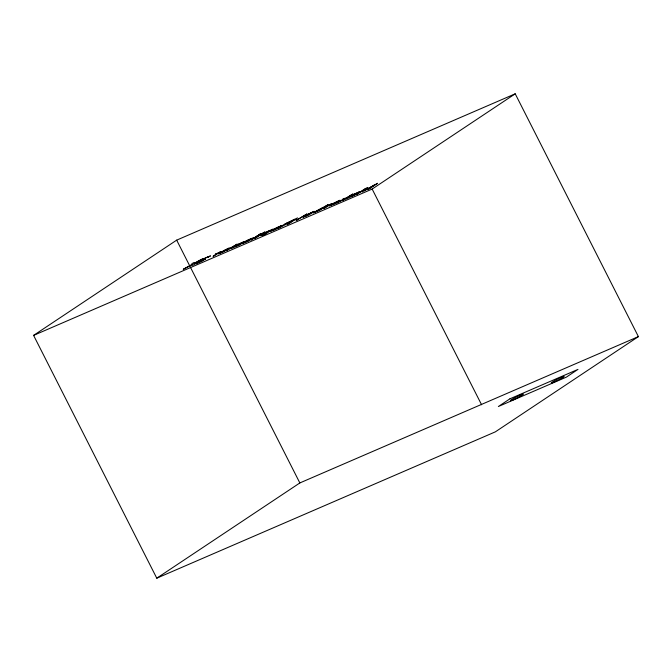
<?xml version="1.0" encoding="UTF-8"?>
<svg xmlns="http://www.w3.org/2000/svg" width="672" height="672" viewBox="0 0 672 672"><rect width="100%" height="100%" fill="white"/><g stroke="black" fill="none" stroke-linecap="round" stroke-linejoin="round"><path stroke-width="1.01" d="M33.6 335.387L176.669 240.139L515.222 93.811L638.4 336.613L495.331 431.861L156.778 578.189L33.6 335.387L372.154 189.059L515.222 93.811M156.778 578.189L299.846 482.941L638.4 336.613M372.154 189.059L481.597 404.779M176.669 240.139L299.846 482.941M244.574 241.466L237.938 244.7L242.332 243.121L239.585 244.86L231.193 248.564L238.51 244.07L244.574 241.466M359.285 191.89L352.649 195.124L357.042 193.536L354.295 195.283L345.904 198.988L353.22 194.494L359.285 191.89M279.468 226.556L273.722 229.345L279.468 226.556M338.318 201.121L332.573 203.91L338.318 201.121M262.122 234.814L269.304 230.966L262.122 234.814M205.556 259.115L195.737 263.886L203.566 260.274L200.752 260.669L203.347 258.93L210.512 255.847L207.757 257.443C211.26 254.999 197.106 261.702 205.556 259.115M218.476 253.764L223.835 251.681L229.564 248.002A5.191 0.445 -26.9 0 0 228.161 248.405L218.476 253.764M303.265 217.115L308.624 215.032L314.345 211.352A5.191 0.445 -26.9 0 0 312.942 211.756L303.265 217.115M242.819 243.272L248.884 240.752L253.512 237.644L247.531 240.206L245.33 241.492L251.672 238.568L247.716 241.172L242.819 243.272M218.299 252.857L220.836 251.597L213.091 256.385L217.165 253.529L215.292 254.226L218.299 252.857M329.028 205.002L331.565 203.742L323.82 208.53L327.886 205.666L326.012 206.371L329.028 205.002M313.211 212.806L319.586 210.353L328.079 204.708L313.211 212.806M286.213 223.524L291.95 221.231L294.84 219.307L286.213 223.524M260.341 235.612L265.826 233.428L262.676 235.528L264.256 234.847L272.849 229.118L266.011 232.142L260.341 235.612M315.042 211.915L322.258 208.135L315.042 211.915M270.362 231.26L275.486 229.354L281.249 225.666L271.278 230.588L278.158 227.623L275.369 229.236L270.362 231.26M329.213 205.825L334.337 203.918L340.099 200.231L330.128 205.153L337.008 202.18L334.219 203.801L329.213 205.825M235.788 246.145L240.425 244.07L235.788 246.145M350.498 196.56L355.135 194.485L350.498 196.56M284.516 224.23L278.418 228.152L290.993 221.869L287.364 224.28L289.111 223.532L297.57 217.896L284.516 224.23M227.774 248.934L220.282 253.016L224.011 250.505L227.774 248.934M312.564 212.293L305.063 216.376L308.801 213.856L312.564 212.293M365.576 188.815L362.107 191.974L374.674 184.884L367.492 189.655L369.155 188.933L377.614 183.296L364.266 190.739L367.752 187.564L365.274 188.63L356.815 194.267L365.576 188.815M227.086 250.144L226.271 250.69L237.258 244.096L227.086 250.144M257.158 235.906L251.017 239.996L258.762 235.208L257.158 235.906M259.476 234.36L258.3 235.141L261.08 233.663L259.476 234.36M263.449 232.646L254.99 238.274L265.028 231.958L263.449 232.646M296.906 219.962L296.092 220.508L307.079 213.923L296.906 219.962M345.223 198.736L342.913 200.273L352.884 193.99L346.458 197.912L343.014 198.786L344.299 198.769L336.647 202.986L345.223 198.736M509.989 398.782L498.364 406.518L566.37 377.126L577.987 369.39L509.989 398.782M200.55 259.829L194.023 263.407L194.006 262.66L191.932 263.558L192.125 264.432L183.254 269.279L192.368 264.524L192.461 265.306L194.561 264.39L194.292 263.5L202.734 258.888L200.55 259.829M513.307 399.748A7.291 0.622 -26.9 0 0 523.379 394.136A7.291 0.622 -26.9 0 0 513.962 398.21A7.291 0.622 -26.9 0 0 513.307 399.748M554.106 382.108A7.291 0.622 -26.9 0 0 564.186 376.505A7.291 0.622 -26.9 0 0 554.761 380.579A7.291 0.622 -26.9 0 0 554.106 382.108"/></g></svg>
